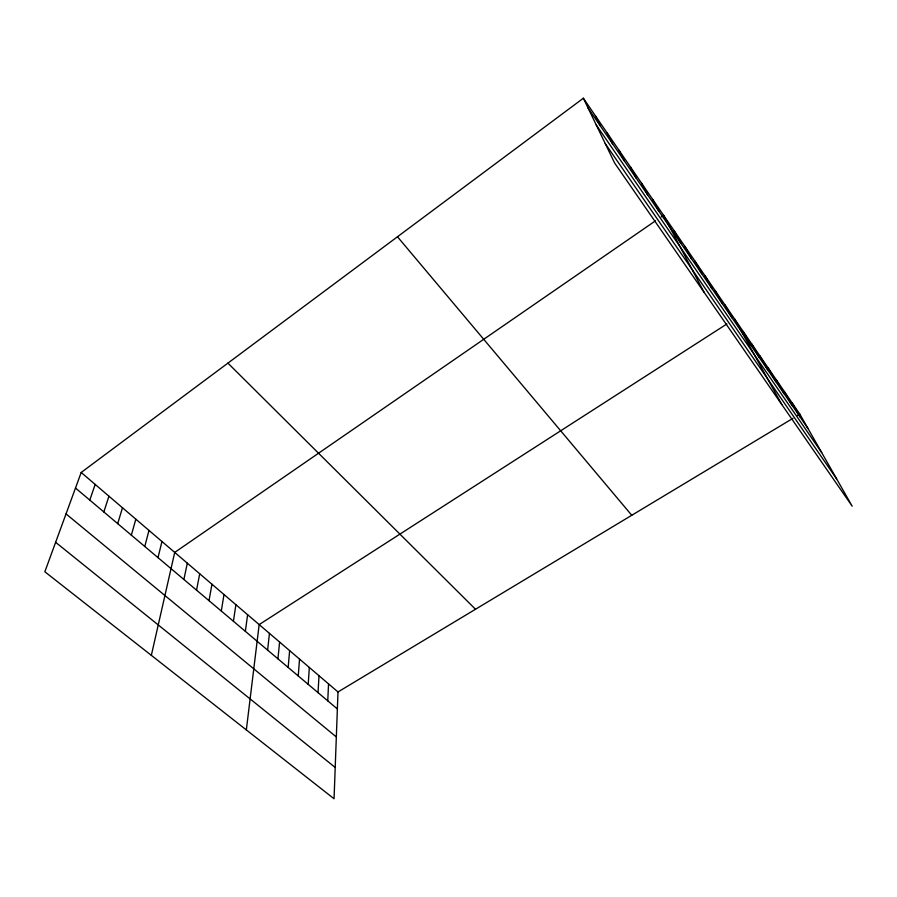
<?xml version="1.0" encoding="UTF-8"?>
<svg xmlns="http://www.w3.org/2000/svg" width="897" height="897" viewBox="0 0 897 897"><rect width="100%" height="100%" fill="white"/><g stroke="black" fill="none" stroke-linecap="round" stroke-linejoin="round"><path stroke-width="1.35" d="M81.19 472.472L337.99 691.957L334.054 798.767L44.85 571.77L81.19 472.472L583.353 98.233L799.855 414.19L852.15 506.155L614.692 163.131L583.353 98.233M327.764 700.849L328.549 683.895M318.043 692.641L318.996 675.733M308.209 684.344L309.33 667.458M298.241 675.946L299.542 659.093M288.161 667.435L289.63 650.628M277.947 658.824L279.595 642.061M267.609 650.101L269.448 633.383M246.339 729.911L259.166 624.592L726.873 323.974M245.363 631.331L247.606 614.714M233.422 621.251L235.889 604.69M221.301 611.036L224.003 594.532M209.012 600.665L211.95 584.227M196.544 590.148L199.717 573.777M183.885 579.473L187.316 563.181M151.335 655.348L174.724 552.417L655.505 220.819M158.007 557.642L161.953 541.496M144.776 546.475L148.992 530.419M131.343 535.139L135.839 519.184M117.698 523.635L122.485 507.769M103.85 511.952L108.929 496.187M89.778 500.089L95.172 484.425M661.257 216.861L663.556 215.28L703.999 292.153M337.99 691.957L792.993 418.316M797.568 415.569L799.855 414.19M55.636 542.304L335.209 767.462M66.03 513.903L336.33 736.964M75.494 488.035L337.362 708.944M227.916 363.128L475.5 609.254M397.472 236.763L631.757 515.282M605.228 143.554L836.632 478.875M596.236 124.93L821.674 452.559M588.163 108.201L808.051 428.609M792.107 402.865L800.202 417.172M784.236 391.395L792.242 405.567M776.264 379.756L784.169 393.794M768.168 367.949L775.972 381.864M759.961 355.974L767.664 369.743M751.641 343.82L759.232 357.455M743.198 331.498L750.666 344.986M734.621 318.996L781.814 404.547M724.967 304.902L732.187 318.054M715.156 290.583L722.231 303.545M705.177 276.018L712.106 288.789M695.04 261.218L701.802 273.787M684.725 246.159L691.318 258.515M674.23 230.854L680.666 242.975M652.691 199.426L658.768 211.087M641.647 183.302L647.533 194.705M630.4 166.887L636.085 178.032M618.952 150.18L624.435 161.045M607.303 133.182L612.561 143.755M595.429 115.87L600.474 126.141"/></g></svg>
